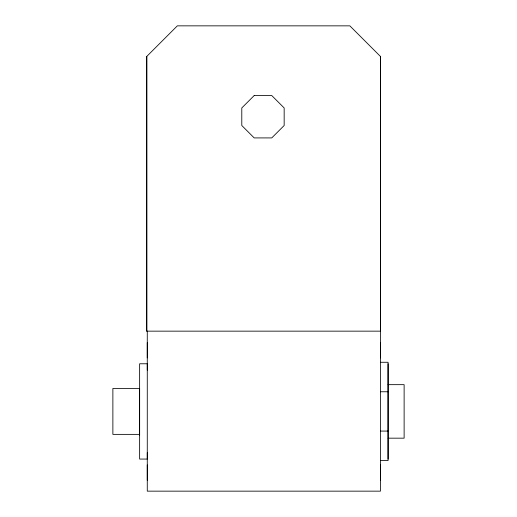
<?xml version="1.0" encoding="UTF-8"?>
<svg xmlns="http://www.w3.org/2000/svg" width="517" height="517" viewBox="0 0 517 517"><rect width="100%" height="100%" fill="white"/><g stroke="black" fill="none" stroke-linecap="round" stroke-linejoin="round"><path stroke-width="0.78" d="M146.757 331.151L146.757 56.431L177.337 25.85L349.847 25.85L380.428 56.431L380.428 331.151L146.757 331.151L146.757 56.431M147.274 331.151L147.274 491.15L380.428 491.15L380.428 56.431M380.428 362.275L388.073 362.275L388.073 460.563L380.428 460.563M388.073 384.661L404.126 384.661L404.126 438.17L388.073 438.17L388.073 363.774M380.428 391.763L388.073 391.763M380.428 431.075L388.073 431.075M139.629 434.37L112.874 434.37L112.874 388.467L139.629 388.467L139.629 435.243M388.073 438.41L388.073 459.064M380.428 342.616L380.428 357.906M380.428 464.932L380.428 480.215M147.274 342.616L147.274 357.906M147.274 370.159L147.274 363.774L139.629 363.774L139.629 459.064L147.274 459.064L147.274 452.679M147.274 464.932L147.274 480.215M254.196 95.542L241.788 107.95L241.788 125.502L254.196 137.916L271.748 137.916L284.163 125.502L284.163 107.95L271.748 95.542L254.196 95.542"/></g></svg>
